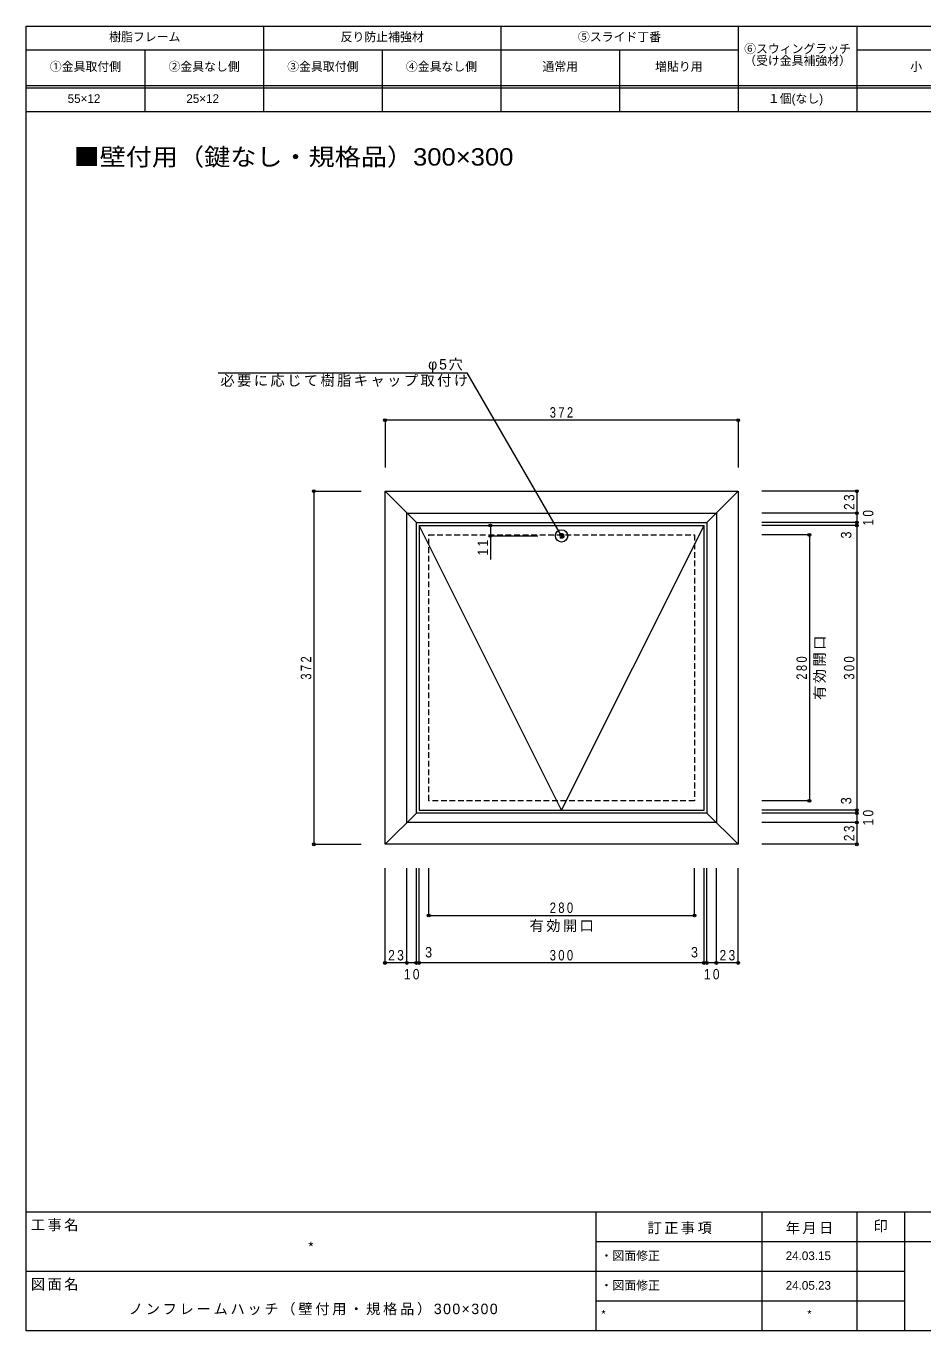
# Model space of a CAD drawing. Units: millimetres at full size, sheet at 1:5. Extents: x -1000 to 1000, y -688 to 688.
# Drawn here: x -1000 to -55, y -688 to 688 of the extents above; entities that cross this region are included whole.
import ezdxf
from ezdxf.enums import TextEntityAlignment as Align

# ---------------------------------------------------------------- set-up
doc = ezdxf.new("R2010")
doc.units = ezdxf.units.MM
doc.header["$LTSCALE"] = 5
doc.header["$PDMODE"] = 32
doc.header["$PDSIZE"] = 3
doc.linetypes.add('DASHED1', pattern=[1.8, 1.2, -0.6])
for name, color, linetype, lineweight in [('2-0_ＫＢ製品', 7, 'Continuous', 9), ('2-3_寸法', 4, 'Continuous', 9), ('2-4_引出線字', 4, 'Continuous', 9), ('2-5_文字', 7, 'Continuous', 9), ('2-8_他製品', 7, 'Continuous', 9), ('2-A_ベース', 3, 'Continuous', 9), ('F-0_図面枠', 6, 'Continuous', 9), ('F-5_F-5ﾚｲﾔ', 7, 'Continuous', 9)]:
    doc.layers.add(name, color=color, linetype=linetype, lineweight=lineweight)
doc.styles.add('HGｺﾞｼｯｸM', font='')
doc.styles.add('ＭＳ ゴシック', font='')
doc.styles.get('HGｺﾞｼｯｸM').set_extended_font_data('HGｺﾞｼｯｸM')
doc.styles.get('ＭＳ ゴシック').set_extended_font_data('MS Gothic')

msp = doc.modelspace()

# ---------------------------------------------------------------- linework, layer by layer
at = {"layer": '2-0_ＫＢ製品', "color": 2}
for p, q in [((-586, 161.25), (-586, -138.75)), ((-586, 161.25), (-286, 161.25)), ((-436, -138.75), (-586, 161.25)), ((-436, -138.75), (-286, 161.25)), ((-286, -138.75), (-286, 161.25)), ((-586, -138.75), (-286, -138.75))]:
    msp.add_line(p, q, dxfattribs=at)
at = {"layer": '2-0_ＫＢ製品', "color": 2, "linetype": 'DASHED1'}
msp.add_circle((-436, 150.25), 2.5, dxfattribs=at)
at = {"layer": '2-3_寸法'}
for p, q in [((-250, 272.25), (-622, 272.25)), ((-622, 272.25), (-622, 222.25)), ((-250, 272.25), (-250, 222.25)), ((-697, 197.25), (-697, -174.75)), ((-697, 197.25), (-647, 197.25)), ((-125, 197.25), (-225, 197.25)), ((-125, 197.25), (-125, 174.25)), ((-125, 174.25), (-225, 174.25)), ((-125, 174.25), (-125, 164.25)), ((-511, 161.25), (-461, 161.25)), ((-511, 161.25), (-511, 125.25)), ((-125, 164.25), (-225, 164.25)), ((-125, 161.25), (-225, 161.25)), ((-175, 151.25), (-225, 151.25)), ((-175, 151.25), (-175, -128.75)), ((-125, 164.25), (-125, 161.25)), ((-125, 161.25), (-125, -138.75)), ((-511, 150.25), (-461, 150.25)), ((-175, -128.75), (-225, -128.75)), ((-125, -138.75), (-225, -138.75)), ((-125, -141.75), (-225, -141.75)), ((-125, -138.75), (-125, -141.75)), ((-125, -141.75), (-125, -151.75)), ((-125, -151.75), (-225, -151.75)), ((-125, -151.75), (-125, -174.75)), ((-697, -174.75), (-647, -174.75)), ((-125, -174.75), (-225, -174.75)), ((-622, -299.75), (-622, -199.75)), ((-599, -299.75), (-599, -199.75)), ((-589, -299.75), (-589, -199.75)), ((-586, -299.75), (-586, -199.75)), ((-576, -249.75), (-576, -199.75)), ((-296, -249.75), (-296, -199.75)), ((-286, -299.75), (-286, -199.75)), ((-283, -299.75), (-283, -199.75)), ((-273, -299.75), (-273, -199.75)), ((-250, -299.75), (-250, -199.75)), ((-576, -249.75), (-296, -249.75)), ((-599, -299.75), (-622, -299.75)), ((-589, -299.75), (-599, -299.75)), ((-586, -299.75), (-589, -299.75)), ((-286, -299.75), (-586, -299.75)), ((-283, -299.75), (-286, -299.75)), ((-273, -299.75), (-283, -299.75)), ((-250, -299.75), (-273, -299.75))]:
    msp.add_line(p, q, dxfattribs=at)
for p in [(-622, 272.25), (-250, 272.25), (-697, 197.25), (-125, 197.25), (-125, 174.25), (-125, 164.25), (-511, 161.25), (-511, 150.25), (-175, 151.25), (-125, 161.25), (-175, -128.75), (-125, -138.75), (-125, -141.75), (-125, -151.75), (-697, -174.75), (-125, -174.75), (-576, -249.75), (-296, -249.75), (-622, -299.75), (-599, -299.75), (-589, -299.75), (-586, -299.75), (-286, -299.75), (-283, -299.75), (-273, -299.75), (-250, -299.75)]:
    msp.add_point(p, dxfattribs=at)
at = {"layer": '2-4_引出線字'}
for p in [(-797.749, 322.25), (-436, 150.25)]:
    msp.add_line(p, (-535.304, 322.25), dxfattribs=at)
msp.add_point((-436, 150.25), dxfattribs=at)
at = {"layer": '2-8_他製品'}
msp.add_circle((-436, 150.25), 6.5, dxfattribs=at)
at = {"layer": '2-A_ベース'}
for p, q in [((-622, -174.75), (-622, 197.25)), ((-622, 197.25), (-589, 164.25)), ((-250, 197.25), (-283, 164.25)), ((-599, -151.75), (-599, 174.25)), ((-599, 174.25), (-273, 174.25)), ((-273, 174.25), (-273, -151.75)), ((-589, -141.75), (-589, 164.25)), ((-622, -174.75), (-589, -141.75)), ((-273, -151.75), (-599, -151.75)), ((-250, -174.75), (-622, -174.75))]:
    msp.add_line(p, q, dxfattribs=at)
for points in [[(-622, 197.25), (-250, 197.25), (-250, -174.75)], [(-589, 164.25), (-283, 164.25), (-283, -141.75)], [(-250, -174.75), (-283, -141.75), (-589, -141.75)]]:
    msp.add_lwpolyline(points, dxfattribs=at)
at = {"layer": '2-A_ベース', "linetype": 'DASHED1'}
msp.add_lwpolyline([(-576, -128.75), (-576, 151.25), (-296, 151.25), (-296, -128.75)], close=True, dxfattribs=at)
at = {"layer": 'F-0_図面枠'}
for p, q in [((-1000, -687.5), (-1000, 687.5)), ((-1000, 687.5), (1000, 687.5)), ((1000, -562.5), (-1000, -562.5)), ((-400, -562.5), (-400, -687.5)), ((-225, -562.5), (-225, -687.5)), ((-125, -562.5), (-125, -687.5)), ((-75, -562.5), (-75, -687.5)), ((300, -593.75), (-400, -593.75)), ((-75, -625), (-1000, -625)), ((-75, -656.25), (-400, -656.25)), ((1000, -687.5), (-1000, -687.5))]:
    msp.add_line(p, q, dxfattribs=at)
at = {"layer": 'F-5_F-5ﾚｲﾔ'}
for p, q in [((-750, 687.5), (-750, 597.5)), ((-500, 687.5), (-500, 597.5)), ((-250, 687.5), (-250, 597.5)), ((-125, 687.5), (-125, 597.5)), ((-1000, 662.5), (-250, 662.5)), ((-875, 662.5), (-875, 597.5)), ((-625, 662.5), (-625, 597.5)), ((-375, 662.5), (-375, 597.5)), ((-125, 662.5), (125, 662.5)), ((-1000, 625), (750, 625)), ((-1000, 622.5), (750, 622.5)), ((-1000, 597.5), (1000, 597.5))]:
    msp.add_line(p, q, dxfattribs=at)

# ---------------------------------------------------------------- texts
at = {"layer": '2-3_寸法', "color": 7, "style": 'HGｺﾞｼｯｸM', "width": 0.9}
for p in [(-127.5, 147.5), (-127.5, -132.5)]:
    msp.add_text('3', height=11, rotation=90, dxfattribs=at).set_placement(p, align=Align.BOTTOM_LEFT)
for p in [(-579.75, -297.25), (-299.75, -297.25)]:
    msp.add_text('3', height=11, dxfattribs=at).set_placement(p, align=Align.BOTTOM_LEFT)
at = {"layer": '2-3_寸法', "color": 7, "char_height": 11, "attachment_point": 7, "style": 'HGｺﾞｼｯｸM'}
for s, insert in [('\\T1.38;\\W0.8;372', (-448.5, 274.75)), ('\\T1.38;\\W0.8;280', (-448.5, -247.25)), ('\\T1.17;有効開口', (-469.75, -267.25)), ('\\T1.36;\\W0.85;23', (-618.625, -297.25)), ('\\T1.38;\\W0.8;300', (-448.5, -297.25)), ('\\T1.36;\\W0.85;23', (-269.625, -297.25)), ('\\T1.36;\\W0.85;10', (-602.125, -317.25)), ('\\T1.36;\\W0.85;10', (-286.125, -317.25))]:
    msp.add_mtext(s, dxfattribs=dict(at, insert=insert))
at = {"layer": '2-3_寸法', "color": 7, "char_height": 11, "attachment_point": 7, "rotation": 90, "style": 'HGｺﾞｼｯｸM'}
for s, insert in [('\\T1.36;\\W0.85;23', (-127.5, 177.625)), ('\\T1.36;\\W0.85;10', (-107.5, 161.125)), ('\\T1.36;\\W0.85;11', (-513.5, 129.625)), ('\\T1.17;有効開口', (-157.5, -22.5)), ('\\T1.38;\\W0.8;372', (-699.5, -1.25)), ('\\T1.38;\\W0.8;280', (-177.5, -1.25)), ('\\T1.38;\\W0.8;300', (-127.5, -1.25)), ('\\T1.36;\\W0.85;10', (-107.5, -154.875)), ('\\T1.36;\\W0.85;23', (-127.5, -171.375))]:
    msp.add_mtext(s, dxfattribs=dict(at, insert=insert))
at = {"layer": '2-5_文字', "char_height": 11, "attachment_point": 7, "style": 'HGｺﾞｼｯｸM'}
for s, insert in [('\\T1.21;φ5穴', (-576.554, 322.25)), ('\\T1.17;必要に応じて樹脂キャップ取付け', (-795.304, 307.25))]:
    msp.add_mtext(s, dxfattribs=dict(at, insert=insert))
at = {"layer": 'F-5_F-5ﾚｲﾔ'}
for s, height, style, p in [('樹脂フレーム', 9.164, 'HGｺﾞｼｯｸM', (-912.5, 668.75)), ('反り防止補強材', 9.164, 'HGｺﾞｼｯｸM', (-668.75, 668.75)), ('⑤スライド丁番', 9.164, 'HGｺﾞｼｯｸM', (-418.75, 668.75)), ('⑥スウィングラッチ', 9.164, 'HGｺﾞｼｯｸM', (-243.75, 656.25)), ('①金具取付側', 9.164, 'HGｺﾞｼｯｸM', (-975, 637.5)), ('②金具なし側', 9.164, 'HGｺﾞｼｯｸM', (-850, 637.5)), ('③金具取付側', 9.164, 'HGｺﾞｼｯｸM', (-725, 637.5)), ('④金具なし側', 9.164, 'HGｺﾞｼｯｸM', (-600, 637.5)), ('通常用', 9.164, 'HGｺﾞｼｯｸM', (-456.25, 637.5)), ('増貼り用', 9.164, 'HGｺﾞｼｯｸM', (-337.5, 637.5)), ('（受け金具補強材）', 9.164, 'HGｺﾞｼｯｸM', (-243.75, 643.75)), ('小', 9.164, 'HGｺﾞｼｯｸM', (-68.75, 637.5)), ('55×12', 9.164, 'HGｺﾞｼｯｸM', (-956.25, 603.75)), ('25×12', 9.164, 'HGｺﾞｼｯｸM', (-831.25, 603.75)), ('１個(なし)', 9.164, 'HGｺﾞｼｯｸM', (-218.75, 603.75)), ('印', 11, 'ＭＳ ゴシック', (-107.5, -585.625)), ('*', 11, 'ＭＳ ゴシック', (-703.75, -608.75)), ('・図面修正', 9.164, 'HGｺﾞｼｯｸM', (-395, -615.625)), ('24.03.15', 9.164, 'HGｺﾞｼｯｸM', (-200, -615.625)), ('・図面修正', 9.164, 'HGｺﾞｼｯｸM', (-395, -646.875)), ('24.05.23', 9.164, 'HGｺﾞｼｯｸM', (-200, -646.875)), ('*', 9.164, 'ＭＳ ゴシック', (-395, -678.125)), ('*', 9.164, 'ＭＳ ゴシック', (-178.125, -678.125))]:
    msp.add_text(s, height=height, dxfattribs=dict(at, style=style)).set_placement(p, align=Align.BOTTOM_LEFT)
at = {"layer": 'F-5_F-5ﾚｲﾔ', "color": 2, "style": 'HGｺﾞｼｯｸM', "width": 1.1}
msp.add_text('■壁付用（鍵なし・規格品）300×300', height=18.33, dxfattribs=at).set_placement((-950, 535), align=Align.BOTTOM_LEFT)
at = {"layer": 'F-5_F-5ﾚｲﾔ', "char_height": 11, "attachment_point": 7}
for s, insert, style in [('\\T1.17;工事名', (-995, -582.5), 'ＭＳ ゴシック'), ('\\T1.17;訂正事項', (-345.561, -585.625), 'ＭＳ ゴシック'), ('\\T1.17;年月日', (-200, -585.625), 'ＭＳ ゴシック'), ('\\T1.17;図面名', (-995, -645), 'ＭＳ ゴシック'), ('\\T1.19;ノンフレームハッチ（壁付用・規格品）300×300', (-891.875, -671.25), 'HGｺﾞｼｯｸM')]:
    msp.add_mtext(s, dxfattribs=dict(at, insert=insert, style=style))

doc.saveas('drawing.dxf')
